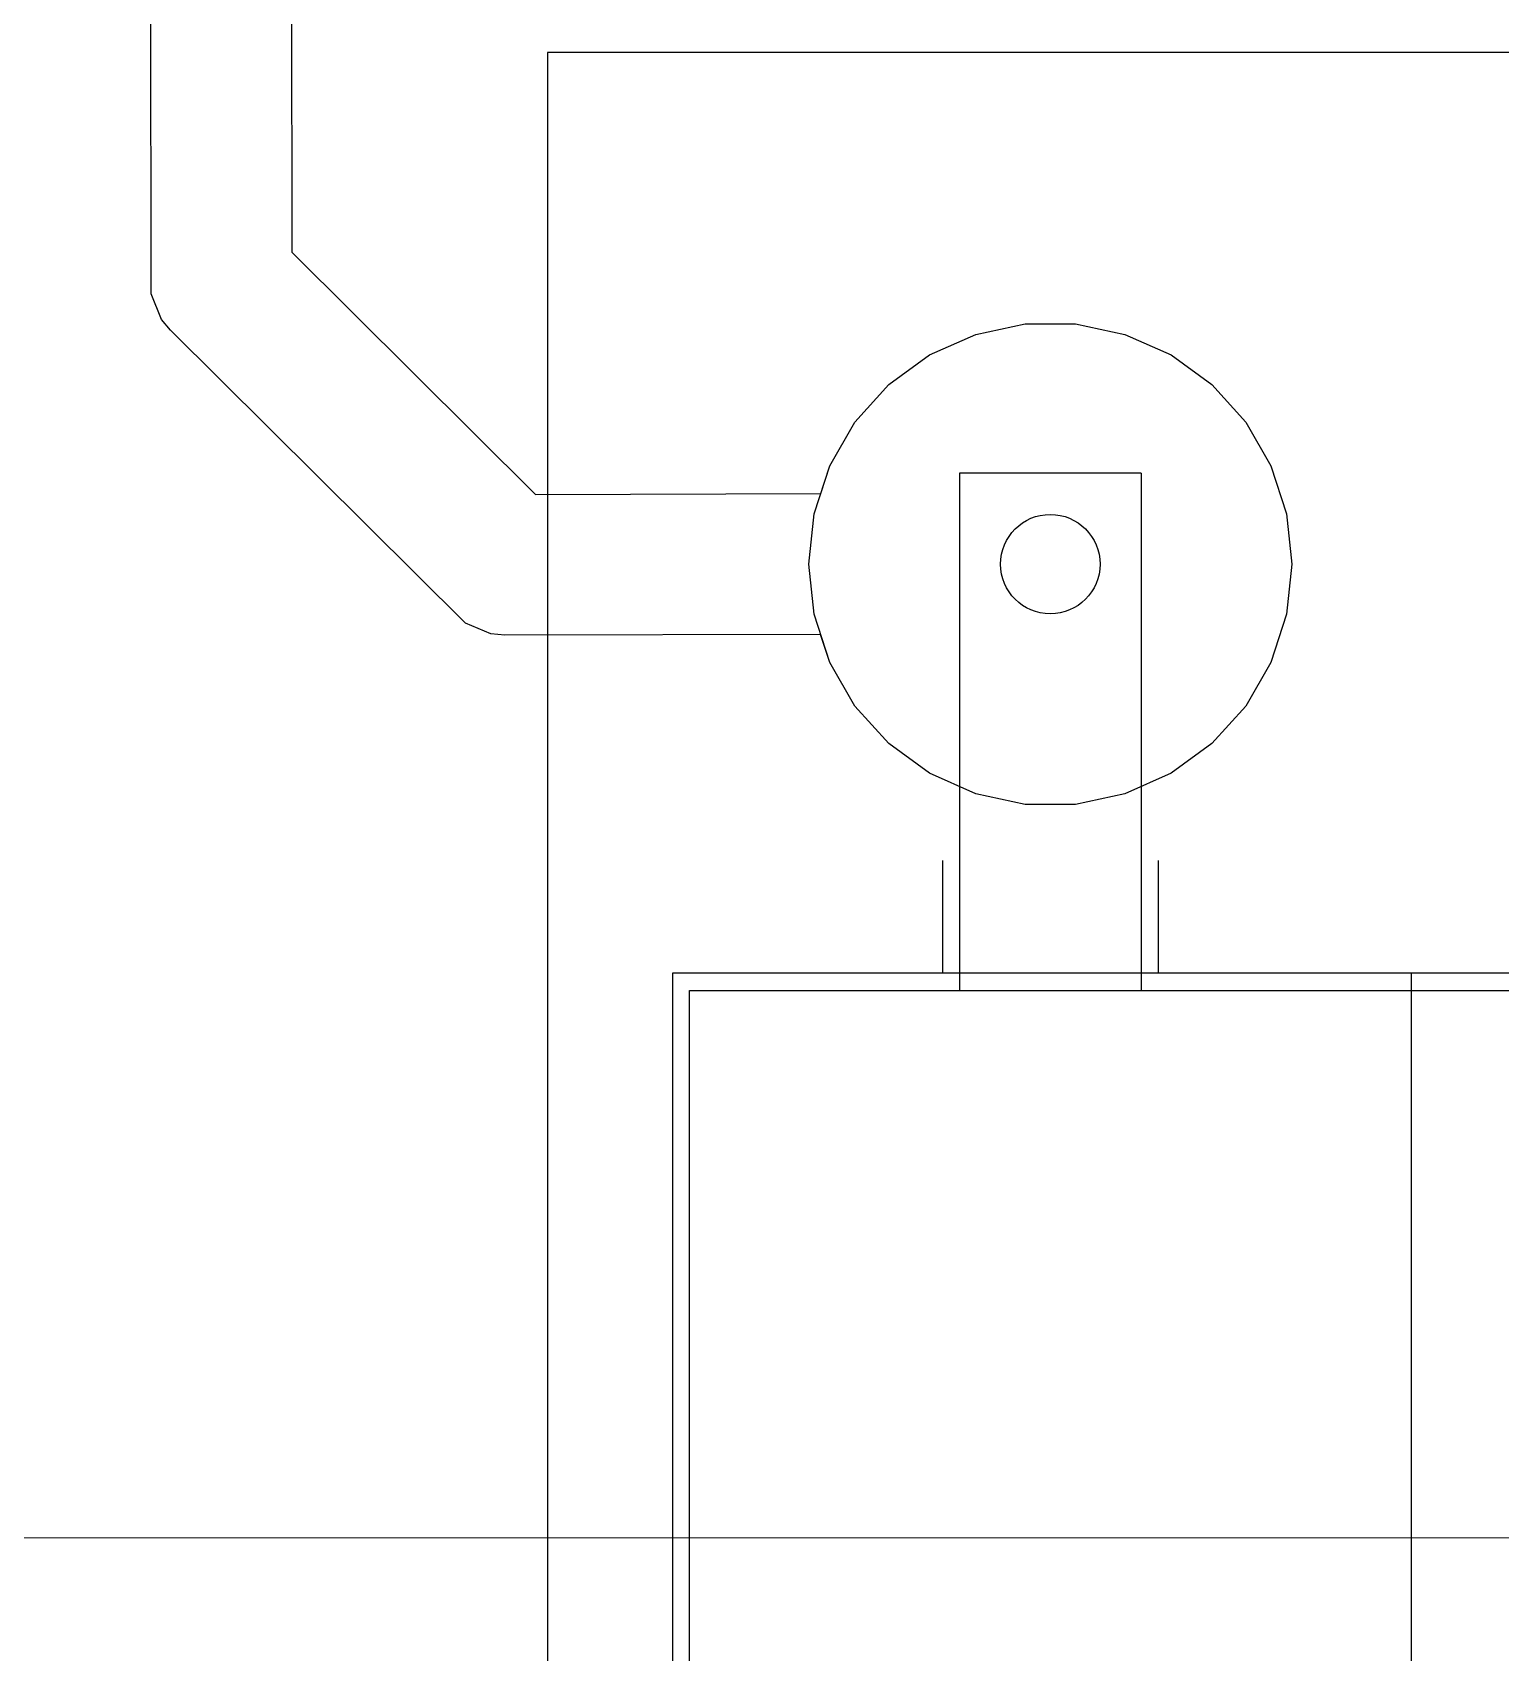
# Model space of a CAD drawing. Extents: x 3.94 to 5.51, y -5.51 to -3.94.
# Drawn here: x 4.2062 to 4.4096, y -5.2492 to -5.0248 of the extents above; entities that cross this region are included whole.
import ezdxf

# ---------------------------------------------------------------- set-up
doc = ezdxf.new("R2010")
doc.units = 0
doc.header["$MEASUREMENT"] = 0
doc.layers.add('BLACK', color=7, linetype='CONTINUOUS')

msp = doc.modelspace()

# ---------------------------------------------------------------- linework, layer by layer
at = {"layer": 'BLACK', "linetype": 'CONTINUOUS'}
for p, q in [((4.22263, -5.06098), (4.22247, -4.93543)), ((4.24196, -4.93543), (4.24212, -5.05521)), ((4.27756, -5.02756), (4.27756, -5.51378)), ((4.61811, -5.02756), (4.27756, -5.02756)), ((4.24212, -5.05521), (4.27589, -5.08876)), ((4.2241, -5.06452), (4.22263, -5.06098)), ((4.22532, -5.06601), (4.2241, -5.06452)), ((4.2241, -5.06452), (4.2241, -5.06452)), ((4.26619, -5.10661), (4.22532, -5.06601)), ((4.3369, -5.0666), (4.34375, -5.06514)), ((4.3369, -5.0666), (4.34375, -5.06514)), ((4.3369, -5.0666), (4.34375, -5.06514)), ((4.3369, -5.0666), (4.34375, -5.06514)), ((4.3369, -5.0666), (4.34375, -5.06514)), ((4.3369, -5.0666), (4.34375, -5.06514)), ((4.3369, -5.0666), (4.34375, -5.06514)), ((4.3369, -5.0666), (4.34375, -5.06514)), ((4.3369, -5.0666), (4.34375, -5.06514)), ((4.3369, -5.0666), (4.34375, -5.06514)), ((4.3369, -5.0666), (4.34375, -5.06514)), ((4.3369, -5.0666), (4.34375, -5.06514)), ((4.3369, -5.0666), (4.34375, -5.06514)), ((4.3369, -5.0666), (4.34375, -5.06514)), ((4.3369, -5.0666), (4.34375, -5.06514)), ((4.3369, -5.0666), (4.34375, -5.06514)), ((4.3369, -5.0666), (4.34375, -5.06514)), ((4.3369, -5.0666), (4.34375, -5.06514)), ((4.3369, -5.0666), (4.34375, -5.06514)), ((4.3369, -5.0666), (4.34375, -5.06514)), ((4.34375, -5.06514), (4.35074, -5.06514)), ((4.34375, -5.06514), (4.35074, -5.06514)), ((4.34375, -5.06514), (4.35074, -5.06514)), ((4.34375, -5.06514), (4.35074, -5.06514)), ((4.34375, -5.06514), (4.35074, -5.06514)), ((4.34375, -5.06514), (4.35074, -5.06514)), ((4.34375, -5.06514), (4.35074, -5.06514)), ((4.34375, -5.06514), (4.35074, -5.06514)), ((4.34375, -5.06514), (4.35074, -5.06514)), ((4.34375, -5.06514), (4.35074, -5.06514)), ((4.34375, -5.06514), (4.35074, -5.06514)), ((4.34375, -5.06514), (4.35074, -5.06514)), ((4.34375, -5.06514), (4.35074, -5.06514)), ((4.34375, -5.06514), (4.35074, -5.06514)), ((4.34375, -5.06514), (4.35074, -5.06514)), ((4.34375, -5.06514), (4.35074, -5.06514)), ((4.34375, -5.06514), (4.35074, -5.06514)), ((4.34375, -5.06514), (4.35074, -5.06514)), ((4.34375, -5.06514), (4.35074, -5.06514)), ((4.34375, -5.06514), (4.35074, -5.06514)), ((4.35074, -5.06514), (4.35759, -5.0666)), ((4.35074, -5.06514), (4.35759, -5.0666)), ((4.35074, -5.06514), (4.35759, -5.0666)), ((4.35074, -5.06514), (4.35759, -5.0666)), ((4.35074, -5.06514), (4.35759, -5.0666)), ((4.35074, -5.06514), (4.35759, -5.0666)), ((4.35074, -5.06514), (4.35759, -5.0666)), ((4.35074, -5.06514), (4.35759, -5.0666)), ((4.35074, -5.06514), (4.35759, -5.0666)), ((4.35074, -5.06514), (4.35759, -5.0666)), ((4.35074, -5.06514), (4.35759, -5.0666)), ((4.35074, -5.06514), (4.35759, -5.0666)), ((4.35074, -5.06514), (4.35759, -5.0666)), ((4.35074, -5.06514), (4.35759, -5.0666)), ((4.35074, -5.06514), (4.35759, -5.0666)), ((4.35074, -5.06514), (4.35759, -5.0666)), ((4.35074, -5.06514), (4.35759, -5.0666)), ((4.35074, -5.06514), (4.35759, -5.0666)), ((4.35074, -5.06514), (4.35759, -5.0666)), ((4.35074, -5.06514), (4.35759, -5.0666)), ((4.33051, -5.06944), (4.3369, -5.0666)), ((4.33051, -5.06944), (4.3369, -5.0666)), ((4.33051, -5.06944), (4.3369, -5.0666)), ((4.33051, -5.06944), (4.3369, -5.0666)), ((4.33051, -5.06944), (4.3369, -5.0666)), ((4.33051, -5.06944), (4.3369, -5.0666)), ((4.33051, -5.06944), (4.3369, -5.0666)), ((4.33051, -5.06944), (4.3369, -5.0666)), ((4.33051, -5.06944), (4.3369, -5.0666)), ((4.33051, -5.06944), (4.3369, -5.0666)), ((4.33051, -5.06944), (4.3369, -5.0666)), ((4.33051, -5.06944), (4.3369, -5.0666)), ((4.33051, -5.06944), (4.3369, -5.0666)), ((4.33051, -5.06944), (4.3369, -5.0666)), ((4.33051, -5.06944), (4.3369, -5.0666)), ((4.33051, -5.06944), (4.3369, -5.0666)), ((4.33051, -5.06944), (4.3369, -5.0666)), ((4.33051, -5.06944), (4.3369, -5.0666)), ((4.33051, -5.06944), (4.3369, -5.0666)), ((4.33051, -5.06944), (4.3369, -5.0666)), ((4.35759, -5.0666), (4.36398, -5.06944)), ((4.35759, -5.0666), (4.36398, -5.06944)), ((4.35759, -5.0666), (4.36398, -5.06944)), ((4.35759, -5.0666), (4.36398, -5.06944)), ((4.35759, -5.0666), (4.36398, -5.06944)), ((4.35759, -5.0666), (4.36398, -5.06944)), ((4.35759, -5.0666), (4.36398, -5.06944)), ((4.35759, -5.0666), (4.36398, -5.06944)), ((4.35759, -5.0666), (4.36398, -5.06944)), ((4.35759, -5.0666), (4.36398, -5.06944)), ((4.35759, -5.0666), (4.36398, -5.06944)), ((4.35759, -5.0666), (4.36398, -5.06944)), ((4.35759, -5.0666), (4.36398, -5.06944)), ((4.35759, -5.0666), (4.36398, -5.06944)), ((4.35759, -5.0666), (4.36398, -5.06944)), ((4.35759, -5.0666), (4.36398, -5.06944)), ((4.35759, -5.0666), (4.36398, -5.06944)), ((4.35759, -5.0666), (4.36398, -5.06944)), ((4.35759, -5.0666), (4.36398, -5.06944)), ((4.35759, -5.0666), (4.36398, -5.06944)), ((4.32485, -5.07356), (4.33051, -5.06944)), ((4.32485, -5.07356), (4.33051, -5.06944)), ((4.32485, -5.07356), (4.33051, -5.06944)), ((4.32485, -5.07356), (4.33051, -5.06944)), ((4.32485, -5.07356), (4.33051, -5.06944)), ((4.32485, -5.07356), (4.33051, -5.06944)), ((4.32485, -5.07356), (4.33051, -5.06944)), ((4.32485, -5.07356), (4.33051, -5.06944)), ((4.32485, -5.07356), (4.33051, -5.06944)), ((4.32485, -5.07356), (4.33051, -5.06944)), ((4.32485, -5.07356), (4.33051, -5.06944)), ((4.32485, -5.07356), (4.33051, -5.06944)), ((4.32485, -5.07356), (4.33051, -5.06944)), ((4.32485, -5.07356), (4.33051, -5.06944)), ((4.32485, -5.07356), (4.33051, -5.06944)), ((4.32485, -5.07356), (4.33051, -5.06944)), ((4.32485, -5.07356), (4.33051, -5.06944)), ((4.32485, -5.07356), (4.33051, -5.06944)), ((4.32485, -5.07356), (4.33051, -5.06944)), ((4.32485, -5.07356), (4.33051, -5.06944)), ((4.36398, -5.06944), (4.36964, -5.07356)), ((4.36398, -5.06944), (4.36964, -5.07356)), ((4.36398, -5.06944), (4.36964, -5.07356)), ((4.36398, -5.06944), (4.36964, -5.07356)), ((4.36398, -5.06944), (4.36964, -5.07356)), ((4.36398, -5.06944), (4.36964, -5.07356)), ((4.36398, -5.06944), (4.36964, -5.07356)), ((4.36398, -5.06944), (4.36964, -5.07356)), ((4.36398, -5.06944), (4.36964, -5.07356)), ((4.36398, -5.06944), (4.36964, -5.07356)), ((4.36398, -5.06944), (4.36964, -5.07356)), ((4.36398, -5.06944), (4.36964, -5.07356)), ((4.36398, -5.06944), (4.36964, -5.07356)), ((4.36398, -5.06944), (4.36964, -5.07356)), ((4.36398, -5.06944), (4.36964, -5.07356)), ((4.36398, -5.06944), (4.36964, -5.07356)), ((4.36398, -5.06944), (4.36964, -5.07356)), ((4.36398, -5.06944), (4.36964, -5.07356)), ((4.36398, -5.06944), (4.36964, -5.07356)), ((4.36398, -5.06944), (4.36964, -5.07356)), ((4.32017, -5.07876), (4.32485, -5.07356)), ((4.32017, -5.07876), (4.32485, -5.07356)), ((4.32017, -5.07876), (4.32485, -5.07356)), ((4.32017, -5.07876), (4.32485, -5.07356)), ((4.32017, -5.07876), (4.32485, -5.07356)), ((4.32017, -5.07876), (4.32485, -5.07356)), ((4.32017, -5.07876), (4.32485, -5.07356)), ((4.32017, -5.07876), (4.32485, -5.07356)), ((4.32017, -5.07876), (4.32485, -5.07356)), ((4.32017, -5.07876), (4.32485, -5.07356)), ((4.32017, -5.07876), (4.32485, -5.07356)), ((4.32017, -5.07876), (4.32485, -5.07356)), ((4.32017, -5.07876), (4.32485, -5.07356)), ((4.32017, -5.07876), (4.32485, -5.07356)), ((4.32017, -5.07876), (4.32485, -5.07356)), ((4.32017, -5.07876), (4.32485, -5.07356)), ((4.32017, -5.07876), (4.32485, -5.07356)), ((4.32017, -5.07876), (4.32485, -5.07356)), ((4.32017, -5.07876), (4.32485, -5.07356)), ((4.32017, -5.07876), (4.32485, -5.07356)), ((4.36964, -5.07356), (4.37432, -5.07876)), ((4.36964, -5.07356), (4.37432, -5.07876)), ((4.36964, -5.07356), (4.37432, -5.07876)), ((4.36964, -5.07356), (4.37432, -5.07876)), ((4.36964, -5.07356), (4.37432, -5.07876)), ((4.36964, -5.07356), (4.37432, -5.07876)), ((4.36964, -5.07356), (4.37432, -5.07876)), ((4.36964, -5.07356), (4.37432, -5.07876)), ((4.36964, -5.07356), (4.37432, -5.07876)), ((4.36964, -5.07356), (4.37432, -5.07876)), ((4.36964, -5.07356), (4.37432, -5.07876)), ((4.36964, -5.07356), (4.37432, -5.07876)), ((4.36964, -5.07356), (4.37432, -5.07876)), ((4.36964, -5.07356), (4.37432, -5.07876)), ((4.36964, -5.07356), (4.37432, -5.07876)), ((4.36964, -5.07356), (4.37432, -5.07876)), ((4.36964, -5.07356), (4.37432, -5.07876)), ((4.36964, -5.07356), (4.37432, -5.07876)), ((4.36964, -5.07356), (4.37432, -5.07876)), ((4.36964, -5.07356), (4.37432, -5.07876)), ((4.31667, -5.08481), (4.32017, -5.07876)), ((4.31667, -5.08481), (4.32017, -5.07876)), ((4.31667, -5.08481), (4.32017, -5.07876)), ((4.31667, -5.08481), (4.32017, -5.07876)), ((4.31667, -5.08481), (4.32017, -5.07876)), ((4.31667, -5.08481), (4.32017, -5.07876)), ((4.31667, -5.08481), (4.32017, -5.07876)), ((4.31667, -5.08481), (4.32017, -5.07876)), ((4.31667, -5.08481), (4.32017, -5.07876)), ((4.31667, -5.08481), (4.32017, -5.07876)), ((4.31667, -5.08481), (4.32017, -5.07876)), ((4.31667, -5.08481), (4.32017, -5.07876)), ((4.31667, -5.08481), (4.32017, -5.07876)), ((4.31667, -5.08481), (4.32017, -5.07876)), ((4.31667, -5.08481), (4.32017, -5.07876)), ((4.31667, -5.08481), (4.32017, -5.07876)), ((4.31667, -5.08481), (4.32017, -5.07876)), ((4.31667, -5.08481), (4.32017, -5.07876)), ((4.31667, -5.08481), (4.32017, -5.07876)), ((4.31667, -5.08481), (4.32017, -5.07876)), ((4.37432, -5.07876), (4.37782, -5.08481)), ((4.37432, -5.07876), (4.37782, -5.08481)), ((4.37432, -5.07876), (4.37782, -5.08481)), ((4.37432, -5.07876), (4.37782, -5.08481)), ((4.37432, -5.07876), (4.37782, -5.08481)), ((4.37432, -5.07876), (4.37782, -5.08481)), ((4.37432, -5.07876), (4.37782, -5.08481)), ((4.37432, -5.07876), (4.37782, -5.08481)), ((4.37432, -5.07876), (4.37782, -5.08481)), ((4.37432, -5.07876), (4.37782, -5.08481)), ((4.37432, -5.07876), (4.37782, -5.08481)), ((4.37432, -5.07876), (4.37782, -5.08481)), ((4.37432, -5.07876), (4.37782, -5.08481)), ((4.37432, -5.07876), (4.37782, -5.08481)), ((4.37432, -5.07876), (4.37782, -5.08481)), ((4.37432, -5.07876), (4.37782, -5.08481)), ((4.37432, -5.07876), (4.37782, -5.08481)), ((4.37432, -5.07876), (4.37782, -5.08481)), ((4.37432, -5.07876), (4.37782, -5.08481)), ((4.37432, -5.07876), (4.37782, -5.08481)), ((4.31451, -5.09147), (4.31667, -5.08481)), ((4.31451, -5.09147), (4.31667, -5.08481)), ((4.31451, -5.09147), (4.31667, -5.08481)), ((4.31451, -5.09147), (4.31667, -5.08481)), ((4.31451, -5.09147), (4.31667, -5.08481)), ((4.31451, -5.09147), (4.31667, -5.08481)), ((4.31451, -5.09147), (4.31667, -5.08481)), ((4.31451, -5.09147), (4.31667, -5.08481)), ((4.31451, -5.09147), (4.31667, -5.08481)), ((4.31451, -5.09147), (4.31667, -5.08481)), ((4.31451, -5.09147), (4.31667, -5.08481)), ((4.31451, -5.09147), (4.31667, -5.08481)), ((4.31451, -5.09147), (4.31667, -5.08481)), ((4.31451, -5.09147), (4.31667, -5.08481)), ((4.31451, -5.09147), (4.31667, -5.08481)), ((4.31451, -5.09147), (4.31667, -5.08481)), ((4.31451, -5.09147), (4.31667, -5.08481)), ((4.31451, -5.09147), (4.31667, -5.08481)), ((4.31451, -5.09147), (4.31667, -5.08481)), ((4.31542, -5.08866), (4.31667, -5.08481)), ((4.33465, -5.08583), (4.33465, -5.15748)), ((4.35984, -5.08583), (4.33465, -5.08583)), ((4.35984, -5.08583), (4.35984, -5.15748)), ((4.37782, -5.08481), (4.37998, -5.09147)), ((4.37782, -5.08481), (4.37998, -5.09147)), ((4.37782, -5.08481), (4.37998, -5.09147)), ((4.37782, -5.08481), (4.37998, -5.09147)), ((4.37782, -5.08481), (4.37998, -5.09147)), ((4.37782, -5.08481), (4.37998, -5.09147)), ((4.37782, -5.08481), (4.37998, -5.09147)), ((4.37782, -5.08481), (4.37998, -5.09147)), ((4.37782, -5.08481), (4.37998, -5.09147)), ((4.37782, -5.08481), (4.37998, -5.09147)), ((4.37782, -5.08481), (4.37998, -5.09147)), ((4.37782, -5.08481), (4.37998, -5.09147)), ((4.37782, -5.08481), (4.37998, -5.09147)), ((4.37782, -5.08481), (4.37998, -5.09147)), ((4.37782, -5.08481), (4.37998, -5.09147)), ((4.37782, -5.08481), (4.37998, -5.09147)), ((4.37782, -5.08481), (4.37998, -5.09147)), ((4.37782, -5.08481), (4.37998, -5.09147)), ((4.37782, -5.08481), (4.37998, -5.09147)), ((4.37782, -5.08481), (4.37998, -5.09147)), ((4.27589, -5.08876), (4.31542, -5.08866)), ((4.31378, -5.09843), (4.31451, -5.09147)), ((4.31378, -5.09843), (4.31451, -5.09147)), ((4.31378, -5.09843), (4.31451, -5.09147)), ((4.31378, -5.09843), (4.31451, -5.09147)), ((4.31378, -5.09843), (4.31451, -5.09147)), ((4.31378, -5.09843), (4.31451, -5.09147)), ((4.31378, -5.09843), (4.31451, -5.09147)), ((4.31378, -5.09843), (4.31451, -5.09147)), ((4.31378, -5.09843), (4.31451, -5.09147)), ((4.31378, -5.09843), (4.31451, -5.09147)), ((4.31378, -5.09843), (4.31451, -5.09147)), ((4.31378, -5.09843), (4.31451, -5.09147)), ((4.31378, -5.09843), (4.31451, -5.09147)), ((4.31378, -5.09843), (4.31451, -5.09147)), ((4.31378, -5.09843), (4.31451, -5.09147)), ((4.31378, -5.09843), (4.31451, -5.09147)), ((4.31378, -5.09843), (4.31451, -5.09147)), ((4.31378, -5.09843), (4.31451, -5.09147)), ((4.31378, -5.09843), (4.31451, -5.09147)), ((4.37998, -5.09147), (4.38071, -5.09843)), ((4.37998, -5.09147), (4.38071, -5.09843)), ((4.37998, -5.09147), (4.38071, -5.09843)), ((4.37998, -5.09147), (4.38071, -5.09843)), ((4.37998, -5.09147), (4.38071, -5.09843)), ((4.37998, -5.09147), (4.38071, -5.09843)), ((4.37998, -5.09147), (4.38071, -5.09843)), ((4.37998, -5.09147), (4.38071, -5.09843)), ((4.37998, -5.09147), (4.38071, -5.09843)), ((4.37998, -5.09147), (4.38071, -5.09843)), ((4.37998, -5.09147), (4.38071, -5.09843)), ((4.37998, -5.09147), (4.38071, -5.09843)), ((4.37998, -5.09147), (4.38071, -5.09843)), ((4.37998, -5.09147), (4.38071, -5.09843)), ((4.37998, -5.09147), (4.38071, -5.09843)), ((4.37998, -5.09147), (4.38071, -5.09843)), ((4.37998, -5.09147), (4.38071, -5.09843)), ((4.37998, -5.09147), (4.38071, -5.09843)), ((4.37998, -5.09147), (4.38071, -5.09843)), ((4.37998, -5.09147), (4.38071, -5.09843)), ((4.31451, -5.10538), (4.31378, -5.09843)), ((4.31451, -5.10538), (4.31378, -5.09843)), ((4.31451, -5.10538), (4.31378, -5.09843)), ((4.31451, -5.10538), (4.31378, -5.09843)), ((4.31451, -5.10538), (4.31378, -5.09843)), ((4.31451, -5.10538), (4.31378, -5.09843)), ((4.31451, -5.10538), (4.31378, -5.09843)), ((4.31451, -5.10538), (4.31378, -5.09843)), ((4.31451, -5.10538), (4.31378, -5.09843)), ((4.31451, -5.10538), (4.31378, -5.09843)), ((4.31451, -5.10538), (4.31378, -5.09843)), ((4.31451, -5.10538), (4.31378, -5.09843)), ((4.31451, -5.10538), (4.31378, -5.09843)), ((4.31451, -5.10538), (4.31378, -5.09843)), ((4.31451, -5.10538), (4.31378, -5.09843)), ((4.31451, -5.10538), (4.31378, -5.09843)), ((4.31451, -5.10538), (4.31378, -5.09843)), ((4.31451, -5.10538), (4.31378, -5.09843)), ((4.31451, -5.10538), (4.31378, -5.09843)), ((4.38071, -5.09843), (4.37998, -5.10538)), ((4.38071, -5.09843), (4.37998, -5.10538)), ((4.38071, -5.09843), (4.37998, -5.10538)), ((4.38071, -5.09843), (4.37998, -5.10538)), ((4.38071, -5.09843), (4.37998, -5.10538)), ((4.38071, -5.09843), (4.37998, -5.10538)), ((4.38071, -5.09843), (4.37998, -5.10538)), ((4.38071, -5.09843), (4.37998, -5.10538)), ((4.38071, -5.09843), (4.37998, -5.10538)), ((4.38071, -5.09843), (4.37998, -5.10538)), ((4.38071, -5.09843), (4.37998, -5.10538)), ((4.38071, -5.09843), (4.37998, -5.10538)), ((4.38071, -5.09843), (4.37998, -5.10538)), ((4.38071, -5.09843), (4.37998, -5.10538)), ((4.38071, -5.09843), (4.37998, -5.10538)), ((4.38071, -5.09843), (4.37998, -5.10538)), ((4.38071, -5.09843), (4.37998, -5.10538)), ((4.38071, -5.09843), (4.37998, -5.10538)), ((4.38071, -5.09843), (4.37998, -5.10538)), ((4.38071, -5.09843), (4.37998, -5.10538)), ((4.26973, -5.10808), (4.26619, -5.10661)), ((4.31667, -5.11204), (4.31451, -5.10538)), ((4.31667, -5.11204), (4.31451, -5.10538)), ((4.31667, -5.11204), (4.31451, -5.10538)), ((4.31667, -5.11204), (4.31451, -5.10538)), ((4.31667, -5.11204), (4.31451, -5.10538)), ((4.31667, -5.11204), (4.31451, -5.10538)), ((4.31667, -5.11204), (4.31451, -5.10538)), ((4.31667, -5.11204), (4.31451, -5.10538)), ((4.31667, -5.11204), (4.31451, -5.10538)), ((4.31667, -5.11204), (4.31451, -5.10538)), ((4.31667, -5.11204), (4.31451, -5.10538)), ((4.31667, -5.11204), (4.31451, -5.10538)), ((4.31667, -5.11204), (4.31451, -5.10538)), ((4.31667, -5.11204), (4.31451, -5.10538)), ((4.31667, -5.11204), (4.31451, -5.10538)), ((4.31667, -5.11204), (4.31451, -5.10538)), ((4.31667, -5.11204), (4.31451, -5.10538)), ((4.31667, -5.11204), (4.31451, -5.10538)), ((4.31667, -5.11204), (4.31451, -5.10538)), ((4.37998, -5.10538), (4.37782, -5.11204)), ((4.37998, -5.10538), (4.37782, -5.11204)), ((4.37998, -5.10538), (4.37782, -5.11204)), ((4.37998, -5.10538), (4.37782, -5.11204)), ((4.37998, -5.10538), (4.37782, -5.11204)), ((4.37998, -5.10538), (4.37782, -5.11204)), ((4.37998, -5.10538), (4.37782, -5.11204)), ((4.37998, -5.10538), (4.37782, -5.11204)), ((4.37998, -5.10538), (4.37782, -5.11204)), ((4.37998, -5.10538), (4.37782, -5.11204)), ((4.37998, -5.10538), (4.37782, -5.11204)), ((4.37998, -5.10538), (4.37782, -5.11204)), ((4.37998, -5.10538), (4.37782, -5.11204)), ((4.37998, -5.10538), (4.37782, -5.11204)), ((4.37998, -5.10538), (4.37782, -5.11204)), ((4.37998, -5.10538), (4.37782, -5.11204)), ((4.37998, -5.10538), (4.37782, -5.11204)), ((4.37998, -5.10538), (4.37782, -5.11204)), ((4.37998, -5.10538), (4.37782, -5.11204)), ((4.37998, -5.10538), (4.37782, -5.11204)), ((4.27165, -5.10827), (4.26973, -5.10808)), ((4.26973, -5.10808), (4.26973, -5.10808)), ((4.31541, -5.10816), (4.27165, -5.10827)), ((4.31667, -5.11204), (4.31541, -5.10816)), ((4.32017, -5.1181), (4.31667, -5.11204)), ((4.32017, -5.1181), (4.31667, -5.11204)), ((4.32017, -5.1181), (4.31667, -5.11204)), ((4.32017, -5.1181), (4.31667, -5.11204)), ((4.32017, -5.1181), (4.31667, -5.11204)), ((4.32017, -5.1181), (4.31667, -5.11204)), ((4.32017, -5.1181), (4.31667, -5.11204)), ((4.32017, -5.1181), (4.31667, -5.11204)), ((4.32017, -5.1181), (4.31667, -5.11204)), ((4.32017, -5.1181), (4.31667, -5.11204)), ((4.32017, -5.1181), (4.31667, -5.11204)), ((4.32017, -5.1181), (4.31667, -5.11204)), ((4.32017, -5.1181), (4.31667, -5.11204)), ((4.32017, -5.1181), (4.31667, -5.11204)), ((4.32017, -5.1181), (4.31667, -5.11204)), ((4.32017, -5.1181), (4.31667, -5.11204)), ((4.32017, -5.1181), (4.31667, -5.11204)), ((4.32017, -5.1181), (4.31667, -5.11204)), ((4.32017, -5.1181), (4.31667, -5.11204)), ((4.32017, -5.1181), (4.31667, -5.11204)), ((4.37782, -5.11204), (4.37432, -5.1181)), ((4.37782, -5.11204), (4.37432, -5.1181)), ((4.37782, -5.11204), (4.37432, -5.1181)), ((4.37782, -5.11204), (4.37432, -5.1181)), ((4.37782, -5.11204), (4.37432, -5.1181)), ((4.37782, -5.11204), (4.37432, -5.1181)), ((4.37782, -5.11204), (4.37432, -5.1181)), ((4.37782, -5.11204), (4.37432, -5.1181)), ((4.37782, -5.11204), (4.37432, -5.1181)), ((4.37782, -5.11204), (4.37432, -5.1181)), ((4.37782, -5.11204), (4.37432, -5.1181)), ((4.37782, -5.11204), (4.37432, -5.1181)), ((4.37782, -5.11204), (4.37432, -5.1181)), ((4.37782, -5.11204), (4.37432, -5.1181)), ((4.37782, -5.11204), (4.37432, -5.1181)), ((4.37782, -5.11204), (4.37432, -5.1181)), ((4.37782, -5.11204), (4.37432, -5.1181)), ((4.37782, -5.11204), (4.37432, -5.1181)), ((4.37782, -5.11204), (4.37432, -5.1181)), ((4.37782, -5.11204), (4.37432, -5.1181)), ((4.32485, -5.12329), (4.32017, -5.1181)), ((4.32485, -5.12329), (4.32017, -5.1181)), ((4.32485, -5.12329), (4.32017, -5.1181)), ((4.32485, -5.12329), (4.32017, -5.1181)), ((4.32485, -5.12329), (4.32017, -5.1181)), ((4.32485, -5.12329), (4.32017, -5.1181)), ((4.32485, -5.12329), (4.32017, -5.1181)), ((4.32485, -5.12329), (4.32017, -5.1181)), ((4.32485, -5.12329), (4.32017, -5.1181)), ((4.32485, -5.12329), (4.32017, -5.1181)), ((4.32485, -5.12329), (4.32017, -5.1181)), ((4.32485, -5.12329), (4.32017, -5.1181)), ((4.32485, -5.12329), (4.32017, -5.1181)), ((4.32485, -5.12329), (4.32017, -5.1181)), ((4.32485, -5.12329), (4.32017, -5.1181)), ((4.32485, -5.12329), (4.32017, -5.1181)), ((4.32485, -5.12329), (4.32017, -5.1181)), ((4.32485, -5.12329), (4.32017, -5.1181)), ((4.32485, -5.12329), (4.32017, -5.1181)), ((4.32485, -5.12329), (4.32017, -5.1181)), ((4.37432, -5.1181), (4.36964, -5.12329)), ((4.37432, -5.1181), (4.36964, -5.12329)), ((4.37432, -5.1181), (4.36964, -5.12329)), ((4.37432, -5.1181), (4.36964, -5.12329)), ((4.37432, -5.1181), (4.36964, -5.12329)), ((4.37432, -5.1181), (4.36964, -5.12329)), ((4.37432, -5.1181), (4.36964, -5.12329)), ((4.37432, -5.1181), (4.36964, -5.12329)), ((4.37432, -5.1181), (4.36964, -5.12329)), ((4.37432, -5.1181), (4.36964, -5.12329)), ((4.37432, -5.1181), (4.36964, -5.12329)), ((4.37432, -5.1181), (4.36964, -5.12329)), ((4.37432, -5.1181), (4.36964, -5.12329)), ((4.37432, -5.1181), (4.36964, -5.12329)), ((4.37432, -5.1181), (4.36964, -5.12329)), ((4.37432, -5.1181), (4.36964, -5.12329)), ((4.37432, -5.1181), (4.36964, -5.12329)), ((4.37432, -5.1181), (4.36964, -5.12329)), ((4.37432, -5.1181), (4.36964, -5.12329)), ((4.37432, -5.1181), (4.36964, -5.12329)), ((4.33051, -5.12741), (4.32485, -5.12329)), ((4.33051, -5.12741), (4.32485, -5.12329)), ((4.33051, -5.12741), (4.32485, -5.12329)), ((4.33051, -5.12741), (4.32485, -5.12329)), ((4.33051, -5.12741), (4.32485, -5.12329)), ((4.33051, -5.12741), (4.32485, -5.12329)), ((4.33051, -5.12741), (4.32485, -5.12329)), ((4.33051, -5.12741), (4.32485, -5.12329)), ((4.33051, -5.12741), (4.32485, -5.12329)), ((4.33051, -5.12741), (4.32485, -5.12329)), ((4.33051, -5.12741), (4.32485, -5.12329)), ((4.33051, -5.12741), (4.32485, -5.12329)), ((4.33051, -5.12741), (4.32485, -5.12329)), ((4.33051, -5.12741), (4.32485, -5.12329)), ((4.33051, -5.12741), (4.32485, -5.12329)), ((4.33051, -5.12741), (4.32485, -5.12329)), ((4.33051, -5.12741), (4.32485, -5.12329)), ((4.33051, -5.12741), (4.32485, -5.12329)), ((4.33051, -5.12741), (4.32485, -5.12329)), ((4.33051, -5.12741), (4.32485, -5.12329)), ((4.36964, -5.12329), (4.36398, -5.12741)), ((4.36964, -5.12329), (4.36398, -5.12741)), ((4.36964, -5.12329), (4.36398, -5.12741)), ((4.36964, -5.12329), (4.36398, -5.12741)), ((4.36964, -5.12329), (4.36398, -5.12741)), ((4.36964, -5.12329), (4.36398, -5.12741)), ((4.36964, -5.12329), (4.36398, -5.12741)), ((4.36964, -5.12329), (4.36398, -5.12741)), ((4.36964, -5.12329), (4.36398, -5.12741)), ((4.36964, -5.12329), (4.36398, -5.12741)), ((4.36964, -5.12329), (4.36398, -5.12741)), ((4.36964, -5.12329), (4.36398, -5.12741)), ((4.36964, -5.12329), (4.36398, -5.12741)), ((4.36964, -5.12329), (4.36398, -5.12741)), ((4.36964, -5.12329), (4.36398, -5.12741)), ((4.36964, -5.12329), (4.36398, -5.12741)), ((4.36964, -5.12329), (4.36398, -5.12741)), ((4.36964, -5.12329), (4.36398, -5.12741)), ((4.36964, -5.12329), (4.36398, -5.12741)), ((4.36964, -5.12329), (4.36398, -5.12741)), ((4.3369, -5.13025), (4.33051, -5.12741)), ((4.3369, -5.13025), (4.33051, -5.12741)), ((4.3369, -5.13025), (4.33051, -5.12741)), ((4.3369, -5.13025), (4.33051, -5.12741)), ((4.3369, -5.13025), (4.33051, -5.12741)), ((4.3369, -5.13025), (4.33051, -5.12741)), ((4.3369, -5.13025), (4.33051, -5.12741)), ((4.3369, -5.13025), (4.33051, -5.12741)), ((4.3369, -5.13025), (4.33051, -5.12741)), ((4.3369, -5.13025), (4.33051, -5.12741)), ((4.3369, -5.13025), (4.33051, -5.12741)), ((4.3369, -5.13025), (4.33051, -5.12741)), ((4.3369, -5.13025), (4.33051, -5.12741)), ((4.3369, -5.13025), (4.33051, -5.12741)), ((4.3369, -5.13025), (4.33051, -5.12741)), ((4.3369, -5.13025), (4.33051, -5.12741)), ((4.3369, -5.13025), (4.33051, -5.12741)), ((4.3369, -5.13025), (4.33051, -5.12741)), ((4.3369, -5.13025), (4.33051, -5.12741)), ((4.3369, -5.13025), (4.33051, -5.12741)), ((4.36398, -5.12741), (4.35759, -5.13025)), ((4.36398, -5.12741), (4.35759, -5.13025)), ((4.36398, -5.12741), (4.35759, -5.13025)), ((4.36398, -5.12741), (4.35759, -5.13025)), ((4.36398, -5.12741), (4.35759, -5.13025)), ((4.36398, -5.12741), (4.35759, -5.13025)), ((4.36398, -5.12741), (4.35759, -5.13025)), ((4.36398, -5.12741), (4.35759, -5.13025)), ((4.36398, -5.12741), (4.35759, -5.13025)), ((4.36398, -5.12741), (4.35759, -5.13025)), ((4.36398, -5.12741), (4.35759, -5.13025)), ((4.36398, -5.12741), (4.35759, -5.13025)), ((4.36398, -5.12741), (4.35759, -5.13025)), ((4.36398, -5.12741), (4.35759, -5.13025)), ((4.36398, -5.12741), (4.35759, -5.13025)), ((4.36398, -5.12741), (4.35759, -5.13025)), ((4.36398, -5.12741), (4.35759, -5.13025)), ((4.36398, -5.12741), (4.35759, -5.13025)), ((4.36398, -5.12741), (4.35759, -5.13025)), ((4.36398, -5.12741), (4.35759, -5.13025)), ((4.34375, -5.13171), (4.3369, -5.13025)), ((4.34375, -5.13171), (4.3369, -5.13025)), ((4.34375, -5.13171), (4.3369, -5.13025)), ((4.34375, -5.13171), (4.3369, -5.13025)), ((4.34375, -5.13171), (4.3369, -5.13025)), ((4.34375, -5.13171), (4.3369, -5.13025)), ((4.34375, -5.13171), (4.3369, -5.13025)), ((4.34375, -5.13171), (4.3369, -5.13025)), ((4.34375, -5.13171), (4.3369, -5.13025)), ((4.34375, -5.13171), (4.3369, -5.13025)), ((4.34375, -5.13171), (4.3369, -5.13025)), ((4.34375, -5.13171), (4.3369, -5.13025)), ((4.34375, -5.13171), (4.3369, -5.13025)), ((4.34375, -5.13171), (4.3369, -5.13025)), ((4.34375, -5.13171), (4.3369, -5.13025)), ((4.34375, -5.13171), (4.3369, -5.13025)), ((4.34375, -5.13171), (4.3369, -5.13025)), ((4.34375, -5.13171), (4.3369, -5.13025)), ((4.34375, -5.13171), (4.3369, -5.13025)), ((4.34375, -5.13171), (4.3369, -5.13025)), ((4.35759, -5.13025), (4.35074, -5.13171)), ((4.35759, -5.13025), (4.35074, -5.13171)), ((4.35759, -5.13025), (4.35074, -5.13171)), ((4.35759, -5.13025), (4.35074, -5.13171)), ((4.35759, -5.13025), (4.35074, -5.13171)), ((4.35759, -5.13025), (4.35074, -5.13171)), ((4.35759, -5.13025), (4.35074, -5.13171)), ((4.35759, -5.13025), (4.35074, -5.13171)), ((4.35759, -5.13025), (4.35074, -5.13171)), ((4.35759, -5.13025), (4.35074, -5.13171)), ((4.35759, -5.13025), (4.35074, -5.13171)), ((4.35759, -5.13025), (4.35074, -5.13171)), ((4.35759, -5.13025), (4.35074, -5.13171)), ((4.35759, -5.13025), (4.35074, -5.13171)), ((4.35759, -5.13025), (4.35074, -5.13171)), ((4.35759, -5.13025), (4.35074, -5.13171)), ((4.35759, -5.13025), (4.35074, -5.13171)), ((4.35759, -5.13025), (4.35074, -5.13171)), ((4.35759, -5.13025), (4.35074, -5.13171)), ((4.35759, -5.13025), (4.35074, -5.13171)), ((4.35074, -5.13171), (4.34375, -5.13171)), ((4.35074, -5.13171), (4.34375, -5.13171)), ((4.35074, -5.13171), (4.34375, -5.13171)), ((4.35074, -5.13171), (4.34375, -5.13171)), ((4.35074, -5.13171), (4.34375, -5.13171)), ((4.35074, -5.13171), (4.34375, -5.13171)), ((4.35074, -5.13171), (4.34375, -5.13171)), ((4.35074, -5.13171), (4.34375, -5.13171)), ((4.35074, -5.13171), (4.34375, -5.13171)), ((4.35074, -5.13171), (4.34375, -5.13171)), ((4.35074, -5.13171), (4.34375, -5.13171)), ((4.35074, -5.13171), (4.34375, -5.13171)), ((4.35074, -5.13171), (4.34375, -5.13171)), ((4.35074, -5.13171), (4.34375, -5.13171)), ((4.35074, -5.13171), (4.34375, -5.13171)), ((4.35074, -5.13171), (4.34375, -5.13171)), ((4.35074, -5.13171), (4.34375, -5.13171)), ((4.35074, -5.13171), (4.34375, -5.13171)), ((4.35074, -5.13171), (4.34375, -5.13171)), ((4.35074, -5.13171), (4.34375, -5.13171)), ((4.33228, -5.13949), (4.33228, -5.15512)), ((4.3622, -5.13949), (4.3622, -5.15512)), ((4.29488, -5.15512), (4.29488, -5.25984)), ((4.59961, -5.15512), (4.29488, -5.15512)), ((4.39724, -5.15512), (4.39724, -5.25984)), ((4.29724, -5.15748), (4.57224, -5.15748)), ((4.29724, -5.25748), (4.29724, -5.15748)), ((4.13347, -5.23338), (4.43259, -5.23327))]:
    msp.add_line(p, q, dxfattribs=at)
at = {"layer": 'BLACK'}
msp.add_circle((4.34724, -5.09843), 0.00689, dxfattribs=at)
msp.add_circle((4.34724, -5.09843), 0.00689, dxfattribs=at)
msp.add_circle((4.34724, -5.09843), 0.00689, dxfattribs=at)
msp.add_circle((4.34724, -5.09843), 0.00689, dxfattribs=at)
msp.add_circle((4.34724, -5.09843), 0.00689, dxfattribs=at)
msp.add_circle((4.34724, -5.09843), 0.00689, dxfattribs=at)
msp.add_circle((4.34724, -5.09843), 0.00689, dxfattribs=at)
msp.add_circle((4.34724, -5.09843), 0.00689, dxfattribs=at)
msp.add_circle((4.34724, -5.09843), 0.00689, dxfattribs=at)
msp.add_circle((4.34724, -5.09843), 0.00689, dxfattribs=at)
msp.add_circle((4.34724, -5.09843), 0.00689, dxfattribs=at)
msp.add_circle((4.34724, -5.09843), 0.00689, dxfattribs=at)
msp.add_circle((4.34724, -5.09843), 0.00689, dxfattribs=at)
msp.add_circle((4.34724, -5.09843), 0.00689, dxfattribs=at)
msp.add_circle((4.34724, -5.09843), 0.00689, dxfattribs=at)
msp.add_circle((4.34724, -5.09843), 0.00689, dxfattribs=at)
msp.add_circle((4.34724, -5.09843), 0.00689, dxfattribs=at)
msp.add_circle((4.34724, -5.09843), 0.00689, dxfattribs=at)
at = {"layer": 'WHITE'}
msp.add_circle((4.34724, -5.09843), 0.00689, dxfattribs=at)
msp.add_circle((4.34724, -5.09843), 0.00689, dxfattribs=at)

doc.saveas('drawing.dxf')
